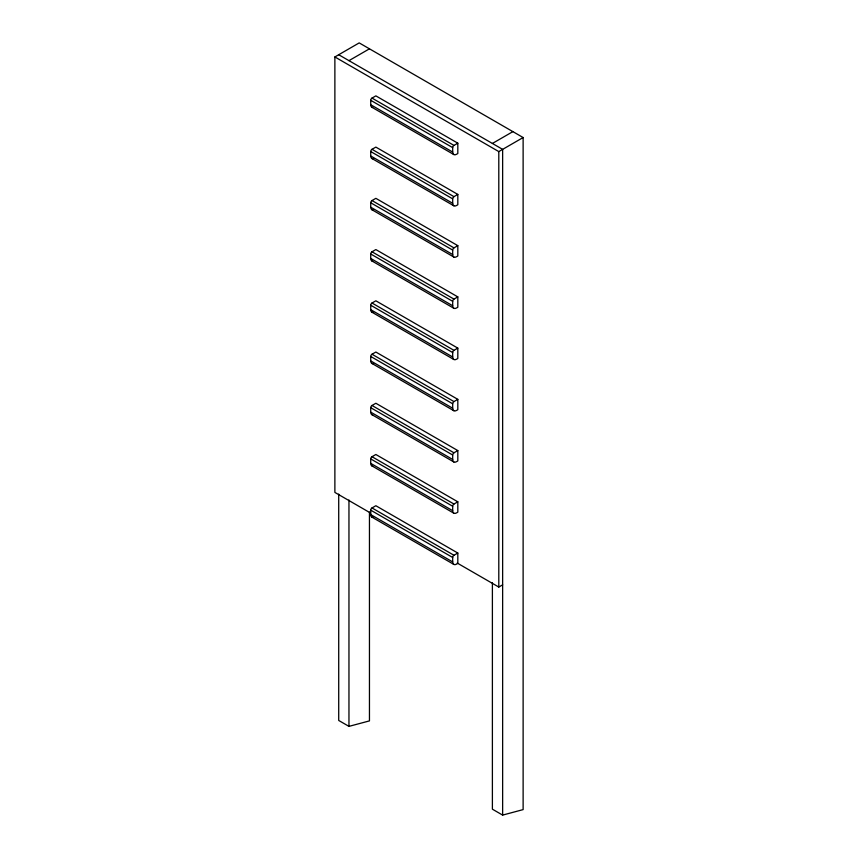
<?xml version="1.0" encoding="UTF-8"?>
<svg xmlns="http://www.w3.org/2000/svg" width="858" height="858" viewBox="0 0 858 858"><rect width="100%" height="100%" fill="white"/><g stroke="black" fill="none" stroke-linecap="round" stroke-linejoin="round"><path stroke-width="1.29" d="M370.656 513.084L334.877 492.417L334.877 56.95L359.202 42.9L523.123 137.537L523.123 809.609L502.638 815.1L492.395 809.18L492.395 582.807M348.959 60.65L369.455 48.82M372.007 98.091L375.858 95.871L457.818 143.189L457.818 153.539L456.531 154.279A5.438 3.132 -60 0 1 452.692 152.059L370.731 104.74L370.731 100.311A1.813 1.04 -60 0 1 372.007 98.091L453.968 145.41L457.818 143.189M372.007 149.324L375.858 147.104L457.818 194.423L457.818 204.772L456.531 205.512A5.438 3.132 -60 0 1 452.692 203.292L370.731 155.974L370.731 151.544A1.813 1.04 -60 0 1 372.007 149.324L453.968 196.643L457.818 194.423M372.007 200.558L375.858 198.337L457.818 245.656L457.818 256.006L456.531 256.746A5.438 3.132 -60 0 1 452.692 254.526L370.731 207.207L370.731 202.778A1.813 1.04 -60 0 1 372.007 200.558L453.968 247.876L457.818 245.656M492.395 143.458L512.88 131.628M334.877 56.95L498.798 151.587L523.123 137.537M372.007 251.791L375.858 249.571L457.818 296.889L457.818 307.239L456.531 307.979A5.438 3.132 -60 0 1 452.692 305.759L370.731 258.44L370.731 254A1.813 1.04 -60 0 1 372.007 251.791L453.968 299.11L457.818 296.889M372.007 303.013L375.858 300.804L457.818 348.123L457.818 358.472L456.531 359.212A5.438 3.132 -60 0 1 452.692 356.992L370.731 309.674L370.731 305.234A1.813 1.04 -60 0 1 372.007 303.013L453.968 350.343L457.818 348.123M372.007 354.247L375.858 352.037L457.818 399.356L457.818 409.706L456.531 410.446A5.438 3.132 -60 0 1 452.692 408.226L370.731 360.907L370.731 356.467A1.813 1.04 -60 0 1 372.007 354.247L453.968 401.565L457.818 399.356M372.007 405.48L375.858 403.26L457.818 450.579L457.818 460.939L456.531 461.679A5.438 3.132 -60 0 1 452.692 459.459L370.731 412.14L370.731 407.7A1.813 1.04 -60 0 1 372.007 405.48L453.968 452.799L457.818 450.579M372.007 456.713L375.858 454.493L457.818 501.812L457.818 512.172L456.531 512.902A5.438 3.132 -60 0 1 452.692 510.692L370.731 463.374L370.731 458.933A1.813 1.04 -60 0 1 372.007 456.713L453.968 504.032L457.818 501.812M372.007 507.947L375.858 505.727L457.818 553.045L457.818 563.395L456.531 564.135A5.438 3.132 -60 0 1 452.692 561.926L370.731 514.596L370.731 510.167A1.813 1.04 -60 0 1 372.007 507.947L453.968 555.265L457.818 553.045M457.239 563.062L498.798 587.054L502.638 584.845M338.717 494.09L338.717 720.463L348.959 726.372L369.455 720.892L369.455 512.033M338.717 54.73L502.638 149.367L502.638 815.1M370.731 100.311L452.692 147.63L452.692 152.059M371.857 107.229L453.818 154.547M370.731 151.544L452.692 198.863L452.692 203.292M371.857 158.462L453.818 205.781M370.731 202.778L452.692 250.096L452.692 254.526M371.857 209.695L453.818 257.014M370.731 254L452.692 301.319L452.692 305.759M371.857 260.929L453.818 308.247M370.731 305.234L452.692 352.552L452.692 356.992M371.857 312.162L453.818 359.481M370.731 356.467L452.692 403.786L452.692 408.226M371.857 363.395L453.818 410.714M370.731 407.7L452.692 455.019L452.692 459.459M371.857 414.629L453.818 461.947M370.731 458.933L452.692 506.252L452.692 510.692M371.857 465.851L453.818 513.181M370.731 510.167L452.692 557.486L452.692 561.926M371.857 517.084L453.818 564.403M498.798 151.587L498.798 587.054M348.959 500L348.959 726.372M373.584 517.245A5.438 3.132 -60 0 1 370.731 514.596M452.692 557.486A1.813 1.04 -60 0 1 453.968 555.265M372.651 466.098A5.438 3.132 -60 0 1 370.731 463.374M452.692 506.252A1.813 1.04 -60 0 1 453.968 504.032M372.651 414.875A5.438 3.132 -60 0 1 370.731 412.14M452.692 455.019A1.813 1.04 -60 0 1 453.968 452.799M373.584 363.545A5.438 3.132 -60 0 1 370.731 360.907M452.692 403.786A1.813 1.04 -60 0 1 453.968 401.565M373.584 312.312A5.438 3.132 -60 0 1 370.731 309.674M452.692 352.552A1.813 1.04 -60 0 1 453.968 350.343M372.651 261.175A5.438 3.132 -60 0 1 370.731 258.44M452.692 301.319A1.813 1.04 -60 0 1 453.968 299.11M373.584 209.845A5.438 3.132 -60 0 1 370.731 207.207M452.692 250.096A1.813 1.04 -60 0 1 453.968 247.876M373.584 158.623A5.438 3.132 -60 0 1 370.731 155.974M452.692 198.863A1.813 1.04 -60 0 1 453.968 196.643M372.651 107.475A5.438 3.132 -60 0 1 370.731 104.74M452.692 147.63A1.813 1.04 -60 0 1 453.968 145.41"/></g></svg>
